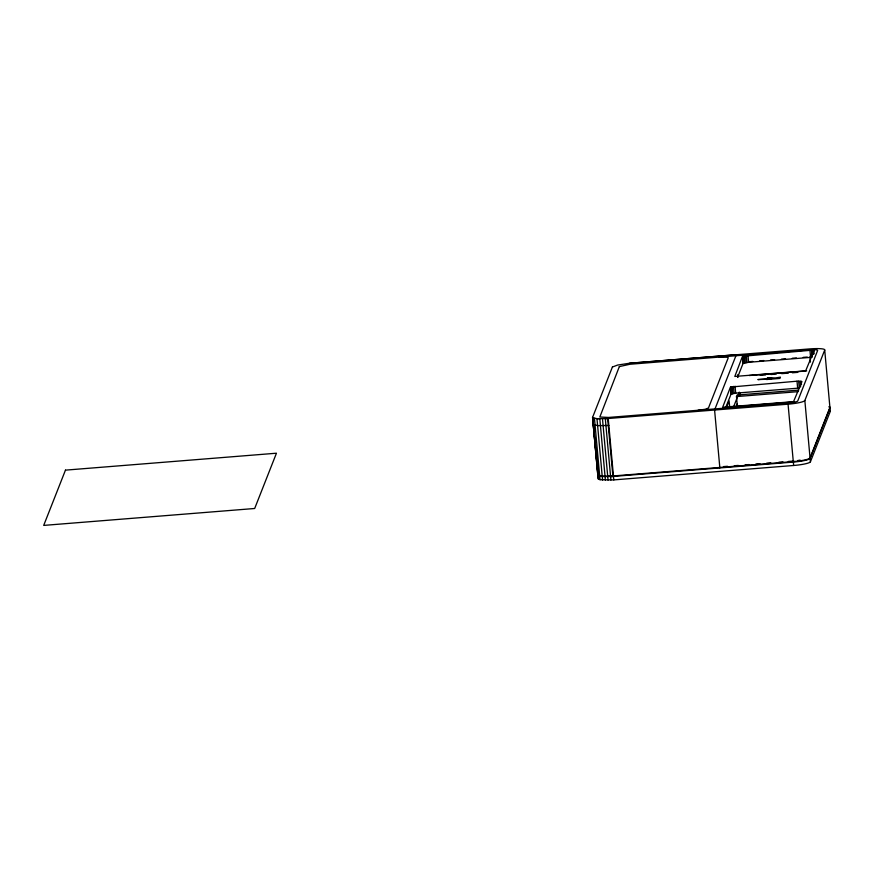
<?xml version="1.0" encoding="UTF-8"?>
<svg xmlns="http://www.w3.org/2000/svg" width="874" height="874" viewBox="0 0 874 874"><rect width="100%" height="100%" fill="white"/><g stroke="black" fill="none" stroke-linecap="round" stroke-linejoin="round"><path stroke-width="1.31" d="M612.412 367.004L592.572 417.401L597.772 474.822L598.515 475.434L605.016 476.21L613.417 475.937L793.264 461.592A15.918 2.327 -5.2 0 0 810.045 457.91L829.918 407.459L824.717 350.048A15.918 2.327 -5.2 0 0 809.848 348.901L629.291 363.289L617.645 365.048L612.412 367.014M742.397 356.537L734.805 376.443L805.642 370.871L814.076 350.671L809.958 350.354L742.758 356.275L743.031 363.508L737.7 377.033M726.403 407.863L729.113 400.958L729.746 407.929M736.476 396.588L737.088 395.048L798.618 390.11L798.017 391.661L736.476 396.588L737.438 407.164M733.286 407.59L737.274 397.462M738.268 394.928L739.262 392.404M736.203 406.432L737.197 403.897M810.045 457.91L804.845 400.5L824.717 350.048M598.373 479.105L592.583 417.39L598.155 478.788L600.045 479.728L613.81 479.902L793.647 465.481A15.918 2.327 -5.2 0 0 810.416 461.8L810.111 458.391L829.994 407.95A15.918 2.327 -5.2 0 0 829.153 407.12M810.416 461.8L830.3 411.348L829.994 407.95M730.391 387.193L722.678 407.229L793.526 401.658L801.971 381.577L797.012 381.195L730.631 387.051L731.025 394.163L725.617 407.776M743.031 363.508L748.625 362.284L812.132 357.269L811.498 350.299M731.025 394.163L735.679 393.147L799.262 388.067L798.628 381.097M768.06 379.141L770.169 378.595L757.867 379.578L767.372 379.207M698.042 410.267L705.176 409.272L708.475 407.972L728.217 357.837A9.898 1.442 -5.2 0 0 718.963 357.116M629.302 363.278L736.345 354.702L714.582 409.982L719.848 467.874M748.767 361.749L752.842 361.421M759.648 360.875L763.723 360.547M770.529 360.001L774.615 359.673M781.411 359.127L785.497 358.799M792.292 358.253L796.378 357.925M803.184 357.379L807.259 357.051M749.182 375.536L806.702 370.926M760.227 375.372L765.58 374.946M770.944 374.52L776.309 374.083M781.662 373.657L788.37 373.122M792.379 372.794L797.744 372.368M736.99 406.508L794.521 401.898M742.671 406.781L745.358 406.563M753.399 405.918L756.076 405.711M764.116 405.066L766.793 404.848M774.834 404.203L778.854 403.875M785.562 403.34L788.239 403.132M598.898 479.4L592.791 417.717L596.975 418.657L607.649 418.548L788.064 404.181A15.918 2.327 -5.2 0 0 804.845 400.5M608.861 425.474L597.608 425.627L593.217 424.36M723.443 466.607L727.496 466.29M734.258 465.744L738.312 465.427M745.074 464.881L749.138 464.564M755.89 464.018L759.954 463.701M766.716 463.154L770.77 462.838M778.887 462.193L782.94 461.865M788.348 461.439L793.756 461.002M597.849 475.292L602.241 476.548L612.914 476.45L793.341 462.073A15.918 2.327 -5.2 0 0 810.111 458.391M610.587 476.592L613.493 476.417M793.33 461.985L788.064 404.181M813.661 350.474L813.978 353.959M813.268 350.398L813.585 353.883M812.175 350.31L812.601 354.953M809.958 350.354L810.591 357.324M809.98 356.832L810.46 362.153M801.152 381.184L801.469 384.669M800.06 381.097L800.584 386.909M797.012 381.195L797.645 388.165M793.341 462.073L793.647 465.481M747.991 355.314L748.625 362.284M746.341 355.478L746.975 362.448M745.555 355.587L746.188 362.557M744.167 355.849L744.801 362.819M743.588 355.98L744.222 362.95M742.758 356.275L743.392 363.234M739.983 392.579L740.223 395.223M737.612 374.793L737.864 377.47M739.196 392.218L739.502 395.059M735.045 386.177L735.679 393.147M733.439 386.374L734.073 393.344M732.041 386.636L732.685 393.606M731.472 386.767L732.106 393.737M730.631 387.051L731.265 394.021M613.81 479.902L608.217 418.515L605.311 418.701L610.904 480.077M607.649 418.548L612.914 476.45M602.481 418.788L608.064 480.176M605.398 480.176L599.815 418.788L596.975 418.657L602.557 480.044M594.451 418.34L600.045 479.728M829.076 406.639A15.918 2.327 -5.2 0 1 829.918 407.459M800.125 460.106A8.838 1.289 -5.2 0 1 797.809 460.532M830.005 410.769A15.918 2.327 -5.2 0 1 830.3 411.348M65.463 470.136L43.7 525.405L254.684 508.493L276.446 453.213L65.463 470.136M619.338 366.599L599.837 416.996L608.643 417.433L788.435 403.012A8.838 1.289 -5.2 0 0 794.805 402.116L795.766 401.887A8.838 1.289 -5.2 0 0 797.754 400.969L817.616 350.507A8.838 1.289 -5.2 0 0 816.24 349.851L815.409 349.764A8.838 1.289 -5.2 0 0 809.346 349.862L630.023 364.25L619.338 366.599M766.684 379.491L779.958 378.42L780.449 377.153L775.38 377.939L767.372 377.721L772.113 378.442L766.684 379.491"/></g></svg>
